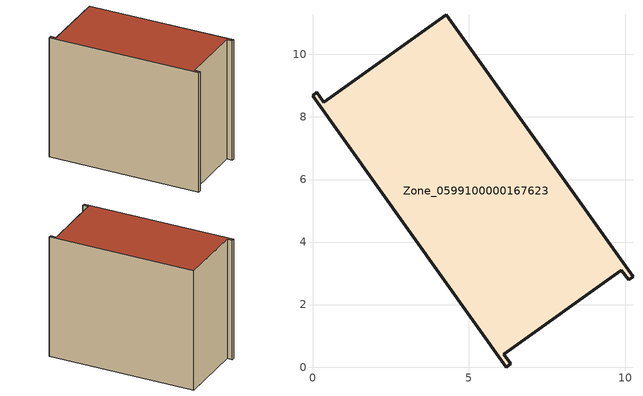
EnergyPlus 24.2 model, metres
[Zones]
Zone_0599100000167623
 floor ground (C_G): 0.36,8.48 4.27,11.27 10.25,2.9 10.11,2.8 9.88,3.11 6.12,0.42 6.34,0.11 6.2,0 0,8.68 0.14,8.79 z0
 wall outside (C_F): 6.2,0 6.34,0.11 6.12,0.42 9.88,3.11 10.11,2.8 10.25,2.9 4.27,11.27 0.36,8.48 0.14,8.79 0,8.68 6.2,0 z0:8.64
 roof outside (C_R): 0.14,8.79 0,8.68 6.2,0 6.34,0.11 6.12,0.42 9.88,3.11 10.11,2.8 10.25,2.9 4.27,11.27 0.36,8.48 z8.64
[BUILDING]
Pand.0599100000167623: North Axis=0; Terrain=City; Loads Convergence Tolerance Value=0.04; Temperature Convergence Tolerance Value=0.4; Solar Distribution=FullExterior; Maximum Number of Warmup Days=25; Minimum Number of Warmup Days=1
[Site:Location]
Rotterdam.The.Hague.AP_ZH_NLD Design_Conditions: Latitude=51.96; Longitude=4.45; Time Zone=1; Elevation=-4.5
[SITE:GROUNDTEMPERATURE:BUILDINGSURFACE]
18, 18, 18, 18, 18, 18, 18, 18, 18, 18, 18, 18
[MATERIAL] Thermal Absorptance=0.9; Solar Absorptance=0.7; Visible Absorptance=0.7
Name | Roughness | Thickness | Conductivity | Density | Specific Heat
G.TI.1975-1991 | MediumSmooth | 0.15 | 0.288461 | 540 | 1210
F.TI.1975-1991 | Rough | 0.3 | 0.230769 | 1920 | 840
R.TI.1975-1991 | MediumRough | 0.2 | 0.153846 | 1500 | 1000
[CONSTRUCTION]
C_G: G.TI.1975-1991
C_F: F.TI.1975-1991
C_R: R.TI.1975-1991
[ZONE]
Zone_0599100000167623: Type=1; Multiplier=1; Ceiling Height=Autocalculate; Volume=Autocalculate; Floor Area=autocalculate; Part of Total Floor Area=Yes
[ZONEINFILTRATION:DESIGNFLOWRATE]
Infil_Zone_0599100000167623: Zone or ZoneList or Space or SpaceList=Zone_0599100000167623; Schedule=AlwaysOn; Design Flow Rate Calculation Method=Flow/Area; Flow Rate per Floor Area=0.003; Constant Term Coefficient=1; Temperature Term Coefficient=0; Velocity Term Coefficient=0; Velocity Squared Term Coefficient=0
[HVACTEMPLATE:ZONE:IDEALLOADSAIRSYSTEM]
Zone_0599100000167623: Maximum Heating Supply Air Temperature=50; Minimum Cooling Supply Air Temperature=13; Maximum Heating Supply Air Humidity Ratio=0.0156; Minimum Cooling Supply Air Humidity Ratio=0.0077; Heating Limit=NoLimit; Cooling Limit=NoLimit; Dehumidification Control Type=ConstantSensibleHeatRatio; Cooling Sensible Heat Ratio=0.7; Dehumidification Setpoint=60; Humidification Control Type=None; Humidification Setpoint=30; Outdoor Air Method=None; Outdoor Air Flow Rate per Person=0.00944; Outdoor Air Flow Rate per Zone Floor Area=0; Outdoor Air Flow Rate per Zone=0; Demand Controlled Ventilation Type=None; Outdoor Air Economizer Type=NoEconomizer; Heat Recovery Type=None; Sensible Heat Recovery Effectiveness=0.7; Latent Heat Recovery Effectiveness=0.65
[ZONECONTROL:THERMOSTAT]
ThermostatControl_Zone_0599100000167623: Zone or ZoneList=Zone_0599100000167623; Control Type Schedule=DualSetpointControlType; Control 1=Thermostat_Zone_0599100000167623; Temperature Difference Between Cutout And Setpoint=0
[THERMOSTATSETPOINT:DUALSETPOINT]
Thermostat_Zone_0599100000167623: Heating Setpoint Temperature Schedule=HeatingSetpoint_Zone_0599100000167623; Cooling Setpoint Temperature Schedule=CoolingSetpoint_Zone_0599100000167623
[SCHEDULE:COMPACT]
HeatingSetpoint_Zone_0599100000167623: Through: 12/31, For: AllDays, Until: 24:00, 21
CoolingSetpoint_Zone_0599100000167623: Through: 12/31, For: AllDays, Until: 24:00, 24
DualSetpointControlType: Through: 12/31, For: AllDays, Until: 24:00, 4
AlwaysOn: Through: 12/31, For: AllDays, Until: 24:00, 1
